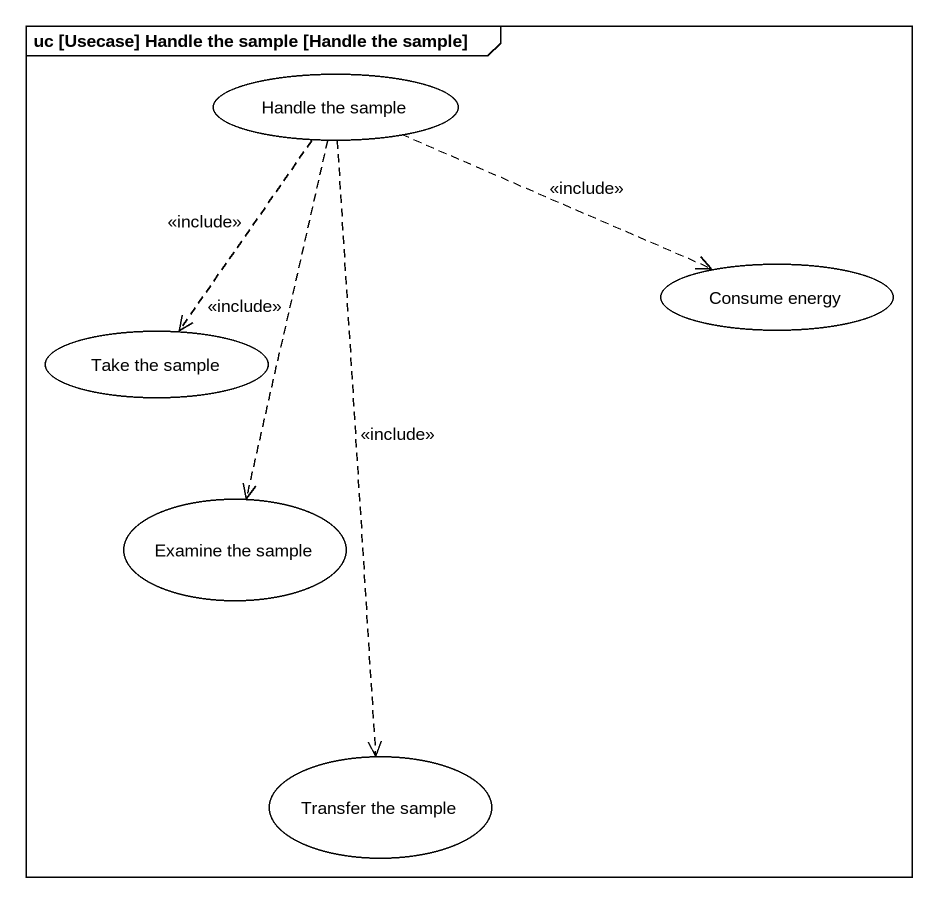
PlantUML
@startuml
mainframe uc [Usecase] Handle the sample [Handle the sample]
usecase "Handle the sample" as Handle_the_sample
usecase "Consume energy" as Consume_energy
usecase "Take the sample" as Take_the_sample
usecase "Examine the sample" as Examine_the_sample
usecase "Transfer the sample" as Transfer_the_sample
Handle_the_sample .right.> Consume_energy : <<include>>
Handle_the_sample ..> Take_the_sample : <<include>>
Handle_the_sample ..> Examine_the_sample : <<include>>
Handle_the_sample ..> Transfer_the_sample : <<include>>
@enduml
